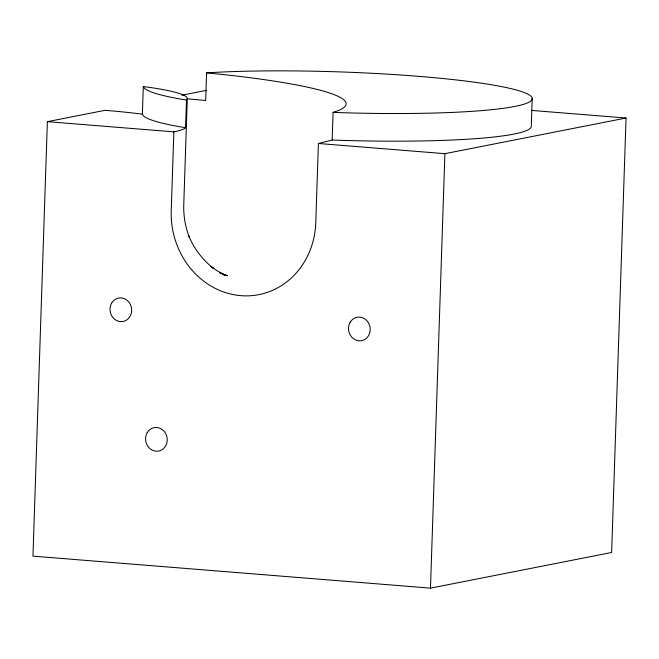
<?xml version="1.0" encoding="UTF-8"?>
<svg xmlns="http://www.w3.org/2000/svg" width="659" height="659" viewBox="0 0 659 659"><rect width="100%" height="100%" fill="white"/><g stroke="black" fill="none" stroke-linecap="round" stroke-linejoin="round"><path stroke-width="0.99" d="M185.574 127.673L185.467 127.846A139.074 14.539 1.9 0 1 173.852 131.849L171.233 210.847A79.475 72.037 78.9 0 0 240.889 295.66A79.475 72.037 78.9 0 0 315.785 222.487L318.404 143.489L332.161 140.029L333.083 112.376L340.876 112.664A194.71 20.355 1.9 0 0 521.673 91.617A194.71 20.355 1.9 0 0 220.625 72.086L206.58 72.852L205.666 100.506L187.263 98.792L186.489 100.028L185.574 127.673L181.2 126.981A194.71 20.355 1.9 0 1 143.538 115.976L142.377 114.18L141.265 114.032A139.074 14.539 1.9 0 0 105.003 110.325L47.366 121.668L32.95 556.138L430.484 588.141L611.634 552.481L626.05 118.019L531.788 110.432M142.377 114.18L143.3 86.535L152.386 87.804A139.074 14.539 1.9 0 1 187.28 98.71L183.737 205.353C183.466 216.399 185.443 227.446 189.537 237.71L188.869 236.095C194.141 248.789 202.717 260.025 213.574 268.46L210.921 266.508L217.602 271.096L224.735 274.927L219.859 272.793L227.157 275.759L223.607 274.646M430.484 588.141L444.899 153.671L626.05 118.019M532.2 98.24L531.286 125.885A194.71 20.355 1.9 0 1 339.953 140.309L332.161 140.029M333.083 112.376L339.08 110.308A298.025 31.154 1.9 0 0 225.452 74.78L206.58 72.852M181.81 95.209L206.654 90.316M47.366 121.668L173.852 131.849M318.404 143.489L444.899 153.671M186.489 100.028L182.115 99.336A194.71 20.355 1.9 0 1 144.453 88.322L143.3 86.535M223.574 274.671L227.347 275.586L222.791 274.301M147.212 432.666A11.92 10.808 78.9 0 0 156.01 451.193A11.92 10.808 78.9 0 0 165.986 434.182A11.92 10.808 78.9 0 0 147.212 432.666M350.168 322.276A11.92 10.808 78.9 0 0 358.966 340.81A11.92 10.808 78.9 0 0 368.949 323.791A11.92 10.808 78.9 0 0 350.168 322.276M111.651 303.074A11.92 10.808 78.9 0 0 120.449 321.608A11.92 10.808 78.9 0 0 130.424 304.59A11.92 10.808 78.9 0 0 111.651 303.074"/></g></svg>
